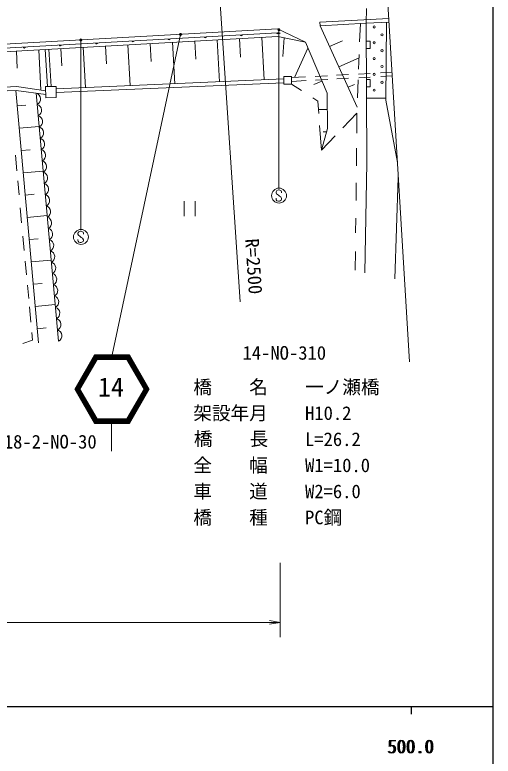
# Model space of a CAD drawing. Units: millimetres, scale not verified. Extents: x 40000 to 680000, y 20000 to 380000.
# Drawn here: x 514752 to 579000, y 198357 to 297816 of the extents above; entities that cross this region are included whole.
import ezdxf
from ezdxf.enums import TextEntityAlignment as Align

# ---------------------------------------------------------------- set-up
doc = ezdxf.new("R2010")
doc.units = ezdxf.units.MM
doc.header["$LTSCALE"] = 1000
for name, color, linetype, lineweight in [('M-BGD', 7, 'Continuous', 13), ('M-BMK-SRVR', 3, 'Continuous', 13), ('M-STR-HTXT', 7, 'Continuous', 13), ('M-STR-STR1', 1, 'Continuous', 13), ('M-STR-STR3', 7, 'Continuous', 13), ('M-STR-STRC', 7, 'Continuous', 13), ('M-TTL-BAND', 7, 'Continuous', 25)]:
    doc.layers.add(name, color=color, linetype=linetype, lineweight=lineweight)
doc.styles.add('ＭＳ ゴシック', font='')
doc.styles.get('ＭＳ ゴシック').set_extended_font_data('MS Gothic')

# ---------------------------------------------------------------- blocks, each defined once
blk = doc.blocks.new('filled_dot')
at = {"color": 0, "linetype": 'Continuous', "lineweight": -2, "const_width": 1.25}
blk.add_lwpolyline([(-0.625, 0, 1), (0.625, 0, 1)], format="xyb", close=True, dxfattribs=at)
blk = doc.blocks.new('open_arrow')
at = {"color": 0, "linetype": 'Continuous', "lineweight": -2}
blk.add_lwpolyline([(7.5, 1.25), (0, 0), (7.5, -1.25)], dxfattribs=at)

msp = doc.modelspace()

# ---------------------------------------------------------------- linework, layer by layer
at = {"layer": 'M-BGD'}
for p, q in [((555720, 296842), (564982, 297344)), ((555747, 296343), (555720, 296842)), ((555747, 296343), (561950, 296679)), ((561160, 296636), (561067, 294174)), ((561950, 296679), (562045, 277944)), ((564649, 296825), (564589, 286345)), ((477102, 291838), (550015, 295917)), ((477128, 291338), (550043, 295418)), ((553778, 294144), (550015, 295917)), ((560738, 285421), (555747, 296343)), ((477154, 290839), (550071, 294919)), ((542233, 288837), (541919, 294463)), ((545053, 292146), (544914, 294630)), ((548228, 289094), (547909, 294798)), ((550071, 294919), (553778, 294144)), ((550753, 292230), (550917, 294742)), ((524248, 288066), (523947, 293457)), ((527074, 291259), (526942, 293625)), ((530243, 288323), (529937, 293792)), ((533067, 291555), (532933, 293960)), ((536238, 288580), (535928, 294127)), ((539060, 291850), (538923, 294295)), ((553778, 294144), (556705, 287290)), ((558758, 294339), (557024, 293547)), ((561962, 294291), (562462, 294292)), ((562462, 294292), (562466, 293292)), ((515089, 290669), (514961, 292954)), ((518258, 287726), (517956, 293122)), ((519148, 288183), (518830, 293171)), ((519648, 288193), (519329, 293199)), ((521082, 290964), (520951, 293289)), ((552310, 289411), (554128, 293324)), ((561004, 292491), (560930, 290515)), ((562466, 293292), (561966, 293291)), ((560988, 292060), (558271, 290819)), ((550865, 289532), (551910, 289532)), ((550865, 288532), (550865, 289532)), ((551910, 289532), (551910, 288532)), ((551910, 289389), (553782, 289489)), ((555102, 289560), (556736, 289648)), ((557959, 289713), (559579, 289800)), ((560903, 289871), (562469, 289955)), ((560974, 289374), (562493, 289455)), ((563855, 290029), (565415, 290112)), ((563906, 289531), (565445, 289613)), ((520299, 287896), (550865, 289207)), ((520308, 287396), (550865, 288707)), ((551910, 288532), (550865, 288532)), ((551910, 288888), (553872, 288993)), ((551910, 288532), (553245, 287664)), ((554904, 288454), (556007, 288925)), ((555142, 289061), (556770, 289149)), ((557990, 289214), (559559, 289298)), ((560363, 288476), (559518, 288090)), ((560875, 289078), (560785, 286672)), ((561988, 289145), (562488, 289147)), ((562488, 289147), (562492, 288147)), ((466493, 286237), (514971, 288184)), ((466493, 285737), (514947, 287682)), ((514887, 287680), (517943, 253793)), ((514947, 287682), (518913, 287130)), ((514971, 288184), (518903, 287636)), ((518892, 288178), (520292, 288206)), ((518922, 286678), (518892, 288178)), ((520292, 288206), (520322, 286706)), ((562492, 288147), (561992, 288145)), ((517632, 287308), (520632, 254036)), ((520632, 254036), (517632, 287308)), ((520322, 286706), (518922, 286678)), ((554790, 286659), (555444, 286234)), ((556705, 287290), (556739, 282587)), ((564591, 286656), (562001, 286643)), ((516254, 285690), (515076, 285584)), ((555444, 286234), (555563, 284587)), ((564589, 286345), (566141, 278001)), ((555524, 285125), (556721, 285134)), ((558815, 282652), (560707, 284612)), ((560707, 284612), (560677, 281942)), ((518035, 282839), (515345, 282596)), ((555682, 282951), (555921, 279656)), ((556739, 282587), (555921, 279656)), ((555921, 279656), (557761, 281560)), ((556180, 282130), (556613, 282133)), ((516793, 279715), (515615, 279609)), ((560654, 279919), (560628, 277567)), ((514824, 278994), (515020, 276888)), ((562045, 277944), (561747, 263198)), ((518573, 276863), (515884, 276621)), ((515144, 275552), (515318, 273687)), ((566235, 275989), (565789, 262401)), ((560602, 275298), (560575, 272906)), ((517332, 273739), (516154, 273633)), ((537480, 270813), (537480, 272813)), ((538980, 272813), (538980, 270813)), ((515485, 271902), (515671, 269899)), ((519112, 270887), (516423, 270645)), ((560548, 270539), (560526, 268560)), ((515838, 268110), (516018, 266177)), ((517871, 267763), (516693, 267657)), ((560498, 266086), (560469, 263540)), ((516151, 264752), (516319, 262952)), ((519651, 264912), (516962, 264669)), ((518410, 261788), (517232, 261681)), ((516451, 261533), (516616, 259766)), ((516721, 258641), (516911, 256599)), ((520190, 258936), (517501, 258693)), ((518949, 255812), (517771, 255706)), ((517043, 255183), (517138, 254168)), ((515839, 253712), (517138, 254168))]:
    msp.add_line(p, q, dxfattribs=at)
for centre in [(563011, 296189), (564072, 295128), (563011, 294068), (564072, 293007), (563011, 291946), (564072, 290886), (563011, 289825), (564072, 288764), (563011, 287704)]:
    msp.add_circle(centre, 145, dxfattribs=at)
for centre, radius, start, end in [((550043, 295418), 150, 183.20225, 3.20225), ((550071, 294919), 500, 48.20225, 93.20225), ((535460, 294602), 150, 183.20225, 3.20225), ((540321, 294874), 150, 183.20225, 3.20225), ((545182, 295146), 150, 183.20225, 3.20225), ((516016, 293514), 150, 183.20225, 3.20225), ((520877, 293786), 150, 183.20225, 3.20225), ((525738, 294058), 150, 183.20225, 3.20225), ((530599, 294330), 150, 183.20225, 3.20225), ((517375, 286523), 826, 298.42074, 71.8859), ((517511, 285010), 826, 298.42074, 71.8859), ((517647, 283498), 826, 298.42074, 71.8859), ((517784, 281985), 826, 298.42074, 71.8859), ((517920, 280473), 826, 298.42074, 71.8859), ((518057, 278961), 826, 298.42074, 71.8859), ((518193, 277448), 826, 298.42074, 71.8859), ((518329, 275936), 826, 298.42074, 71.8859), ((518466, 274423), 826, 298.42074, 71.8859), ((518602, 272911), 826, 298.42074, 71.8859), ((518739, 271399), 826, 298.42074, 71.8859), ((518875, 269886), 826, 298.42074, 71.8859), ((519011, 268374), 826, 298.42074, 71.8859), ((519148, 266862), 826, 298.42074, 71.8859), ((519284, 265349), 826, 298.42074, 71.8859), ((519420, 263837), 826, 298.42074, 71.8859), ((519557, 262324), 826, 298.42074, 71.8859), ((519693, 260812), 826, 298.42074, 71.8859), ((519830, 259300), 826, 298.42074, 71.8859), ((519966, 257787), 826, 298.42074, 71.8859), ((520102, 256275), 826, 298.42074, 71.8859), ((520239, 254762), 826, 298.42074, 71.8859)]:
    msp.add_arc(centre, radius, start, end, dxfattribs=at)
at = {"layer": 'M-BMK-SRVR'}
msp.add_line((564790, 300546), (567743, 251266), dxfattribs=at)
at = {"layer": 'M-STR-HTXT'}
msp.add_line((545012, 259290), (542266, 300030), dxfattribs=at)
at = {"layer": 'M-STR-STR1'}
for p, q in [((562005, 298682), (561950, 296679)), ((561950, 296679), (565012, 296844))]:
    msp.add_line(p, q, dxfattribs=at)
at = {"layer": 'M-STR-STR3'}
for p, q in [((550404, 224305), (550404, 214305)), ((454095, 216305), (550404, 216305))]:
    msp.add_line(p, q, dxfattribs=at)
at = {"layer": 'M-STR-STRC'}
for p, q in [((550231, 295815), (550231, 274560)), ((523624, 294441), (523624, 269014)), ((537011, 295190), (527828, 252195)), ((549957, 274257), (549833, 274073)), ((549833, 274073), (549836, 273941)), ((549836, 273941), (549899, 273812)), ((549899, 273812), (550154, 273631)), ((550149, 274323), (549957, 274257)), ((550270, 274321), (550149, 274323)), ((550154, 273631), (550283, 273499)), ((550520, 274202), (550270, 274321)), ((550584, 274070), (550520, 274202)), ((550584, 273941), (550584, 274070)), ((549836, 273093), (549833, 273215)), ((549875, 272991), (549836, 273093)), ((549960, 272880), (549875, 272991)), ((550147, 272819), (549960, 272880)), ((550281, 272819), (550147, 272819)), ((550381, 272848), (550281, 272819)), ((550283, 273499), (550463, 273383)), ((550523, 272941), (550381, 272848)), ((550463, 273383), (550589, 273183)), ((550584, 273072), (550523, 272941)), ((550589, 273183), (550584, 273072)), ((523350, 268711), (523226, 268527)), ((523542, 268777), (523350, 268711)), ((523663, 268774), (523542, 268777)), ((523913, 268656), (523663, 268774)), ((523977, 268524), (523913, 268656)), ((523226, 268527), (523229, 268395)), ((523229, 267547), (523226, 267668)), ((523229, 268395), (523292, 268266)), ((523268, 267444), (523229, 267547)), ((523292, 268266), (523547, 268084)), ((523547, 268084), (523676, 267952)), ((523676, 267952), (523855, 267837)), ((523855, 267837), (523982, 267636)), ((523977, 268395), (523977, 268524)), ((523982, 267636), (523977, 267526)), ((523352, 267334), (523268, 267444)), ((523539, 267273), (523352, 267334)), ((523674, 267273), (523539, 267273)), ((523774, 267302), (523674, 267273)), ((523916, 267394), (523774, 267302)), ((523977, 267526), (523916, 267394)), ((525459, 252195), (522803, 247595)), ((525501, 252122), (522937, 247595)), ((525545, 252045), (522976, 247595)), ((525613, 251929), (523093, 247595)), ((525632, 251895), (523149, 247595)), ((525675, 251821), (523282, 247595)), ((525719, 251745), (523323, 247595)), ((525770, 251656), (523449, 247595)), ((525459, 252195), (525805, 251595)), ((525459, 252195), (530152, 252195)), ((525515, 252099), (530103, 252111)), ((525545, 252045), (530065, 252045)), ((525599, 251952), (530015, 251959)), ((525632, 251895), (529979, 251895)), ((525719, 251745), (529892, 251745)), ((525724, 251824), (529932, 251815)), ((525782, 251676), (529835, 251647)), ((530152, 252195), (529805, 251595)), ((529865, 251636), (532188, 247626)), ((529892, 251745), (532288, 247595)), ((529958, 251780), (532362, 247607)), ((529979, 251895), (532461, 247595)), ((530033, 251948), (532568, 247557)), ((530065, 252045), (532634, 247595)), ((530133, 252079), (532724, 247607)), ((530152, 252195), (532808, 247595)), ((525805, 251595), (523496, 247595)), ((525805, 251595), (529805, 251595)), ((529805, 251595), (532115, 247595)), ((522803, 247595), (523496, 247595)), ((525459, 242995), (522803, 247595)), ((522915, 247595), (525493, 243054)), ((525545, 243145), (522976, 247595)), ((523071, 247595), (525589, 243221)), ((525632, 243295), (523149, 247595)), ((523249, 247595), (525697, 243408)), ((525719, 243445), (523323, 247595)), ((523460, 247595), (525779, 243550)), ((525805, 243595), (523496, 247595)), ((529805, 243595), (532115, 247595)), ((532163, 247545), (529853, 243540)), ((529892, 243445), (532288, 247595)), ((529965, 243416), (532387, 247620)), ((529979, 243295), (532461, 247595)), ((532524, 247570), (530033, 243254)), ((530065, 243145), (532634, 247595)), ((532699, 247564), (530102, 243055)), ((530152, 242995), (532808, 247595)), ((532808, 247595), (532115, 247595)), ((525459, 242995), (525805, 243595)), ((530152, 242995), (525459, 242995)), ((525508, 243080), (530098, 243088)), ((530065, 243145), (525545, 243145)), ((525598, 243235), (530004, 243251)), ((529979, 243295), (525632, 243295)), ((525688, 243392), (529924, 243390)), ((529892, 243445), (525719, 243445)), ((525769, 243533), (529845, 243527)), ((529805, 243595), (525805, 243595)), ((527756, 242995), (527756, 239296)), ((530152, 242995), (529805, 243595))]:
    msp.add_line(p, q, dxfattribs=at)
for centre in [(550240, 273560), (523633, 268014)]:
    msp.add_circle(centre, 1000, dxfattribs=at)
at = {"layer": 'M-TTL-BAND'}
for p, q in [((579000, 20000), (579000, 370000)), ((40000, 205000), (579000, 205000)), ((568000, 205000), (568000, 204000))]:
    msp.add_line(p, q, dxfattribs=at)

# ---------------------------------------------------------------- block references
at = {"layer": 'M-STR-STR3', "xscale": 193, "yscale": 193, "rotation": 180}
msp.add_blockref('open_arrow', (550404, 216305), dxfattribs=at)
at = {"layer": 'M-STR-STRC', "xscale": 160, "yscale": 160}
for p, rotation in [((537011, 295190), 257.9), ((550231, 295815), 270), ((523624, 294441), 270)]:
    msp.add_blockref('filled_dot', p, dxfattribs=dict(at, rotation=rotation))

# ---------------------------------------------------------------- texts
at = {"layer": 'M-STR-HTXT', "style": 'ＭＳ ゴシック'}
msp.add_text('R=2500', height=1833, rotation=273.852, dxfattribs=at).set_placement((546603, 267804), align=Align.MIDDLE_LEFT)
at = {"layer": 'M-STR-STR1', "style": 'ＭＳ ゴシック'}
for s, p in [('14-NO-310', (545334, 251000)), ('橋\u3000\u3000名', (538730, 246417)), ('一ノ瀬橋', (553730, 246417)), ('架設年月', (538730, 242917)), ('H10.2', (553730, 242917)), ('橋\u3000  長', (538798, 239468)), ('L=26.2', (553730, 239417)), ('全\u3000\u3000幅', (538730, 235917)), ('W1=10.0', (553730, 235917)), ('車\u3000\u3000道', (538730, 232417)), ('W2=6.0', (553730, 232417)), ('橋\u3000\u3000種', (538730, 228917)), ('PC鋼', (553730, 228917))]:
    msp.add_text(s, height=1833, dxfattribs=at).set_placement(p, align=Align.BOTTOM_LEFT)
at = {"layer": 'M-STR-STRC', "style": 'ＭＳ ゴシック'}
for s, height, p in [('14', 2566, (525927, 245839)), ('118-2-NO-30', 1833, (512028, 239080))]:
    msp.add_text(s, height=height, dxfattribs=at).set_placement(p, align=Align.BOTTOM_LEFT)
at = {"layer": 'M-TTL-BAND', "style": 'ＭＳ ゴシック'}
for p in [(567844, 198195), (568000, 198195)]:
    msp.add_text('500.0', height=1833, dxfattribs=at).set_placement(p, align=Align.BOTTOM_CENTER)

doc.saveas('drawing.dxf')
